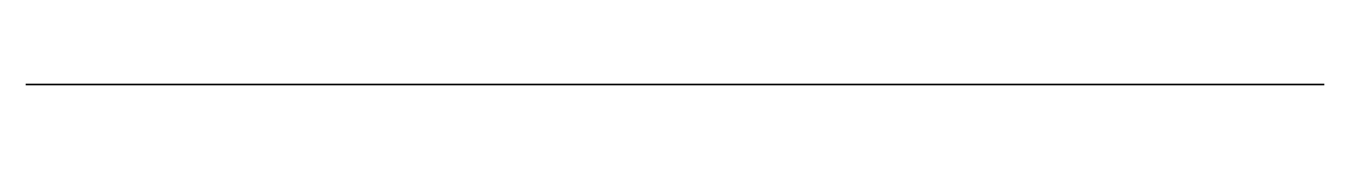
# Model space of a CAD drawing. Header units: millimetres. Extents: x 45.6 to 62.8, y 0 to 0.
import ezdxf

# ---------------------------------------------------------------- set-up
doc = ezdxf.new("R2010")
doc.units = ezdxf.units.MM
doc.layers.get('0').update_dxf_attribs({"color": 194, "true_color": 0x551cb1})

msp = doc.modelspace()

# ---------------------------------------------------------------- linework, layer by layer
at = {"color": 121, "true_color": 0xa6e5e5}
msp.add_polyline3d([(58.004, 0, 46.99), (58.004, 0, 48.118), (58.294, 0, 48.154), (58.578, 0, 48.206), (58.858, 0, 48.276), (59.131, 0, 48.363), (59.397, 0, 48.466), (59.656, 0, 48.585), (59.907, 0, 48.719), (60.148, 0, 48.868), (60.381, 0, 49.032), (60.603, 0, 49.209), (60.814, 0, 49.4), (61.013, 0, 49.605), (61.2, 0, 49.822), (61.374, 0, 50.051), (61.535, 0, 50.292), (61.681, 0, 50.544), (61.811, 0, 50.805), (61.924, 0, 51.072), (62.019, 0, 51.344), (62.097, 0, 51.619), (62.158, 0, 51.898), (62.202, 0, 52.18), (62.228, 0, 52.463), (62.236, 0, 52.747), (62.228, 0, 53.031), (62.202, 0, 53.314), (62.158, 0, 53.595), (62.097, 0, 53.874), (62.019, 0, 54.15), (61.924, 0, 54.422), (61.811, 0, 54.688), (61.681, 0, 54.949), (61.535, 0, 55.202), (61.374, 0, 55.443), (61.2, 0, 55.672), (61.013, 0, 55.889), (60.814, 0, 56.093), (60.603, 0, 56.284), (60.381, 0, 56.462), (60.148, 0, 56.626), (59.907, 0, 56.775), (59.656, 0, 56.909), (59.397, 0, 57.028), (59.131, 0, 57.131), (58.858, 0, 57.217), (58.578, 0, 57.287), (58.294, 0, 57.34), (58.004, 0, 57.375), (58.004, 0, 58.812), (58.294, 0, 58.847), (58.578, 0, 58.9), (58.858, 0, 58.97), (59.131, 0, 59.057), (59.397, 0, 59.16), (59.656, 0, 59.278), (59.907, 0, 59.413), (60.148, 0, 59.562), (60.381, 0, 59.725), (60.603, 0, 59.903), (60.814, 0, 60.094), (61.013, 0, 60.298), (61.2, 0, 60.515), (61.374, 0, 60.745), (61.535, 0, 60.986), (61.681, 0, 61.238), (61.811, 0, 61.499), (61.924, 0, 61.766), (62.019, 0, 62.037), (62.097, 0, 62.313), (62.158, 0, 62.592), (62.202, 0, 62.873), (62.228, 0, 63.157), (62.236, 0, 63.441), (62.228, 0, 63.724), (62.202, 0, 64.008), (62.158, 0, 64.289), (62.097, 0, 64.568), (62.019, 0, 64.844), (61.924, 0, 65.115), (61.811, 0, 65.382), (61.681, 0, 65.643), (61.535, 0, 65.895), (61.374, 0, 66.136), (61.2, 0, 66.366), (61.013, 0, 66.583), (60.814, 0, 66.787), (60.603, 0, 66.978), (60.381, 0, 67.156), (60.148, 0, 67.319), (59.907, 0, 67.468), (59.656, 0, 67.603), (59.397, 0, 67.721), (59.131, 0, 67.824), (58.858, 0, 67.911), (58.578, 0, 67.981), (58.294, 0, 68.034), (58.004, 0, 68.069), (62.792, 0, 71.798), (62.792, 0, 96.379), (59.224, 0, 97.542), (52.478, 0, 111.421), (51.189, 0, 130.828), (45.576, 0, 130.828), (45.576, 0, 95.212), (47.653, 0, 93.05), (47.653, 0, 40.359), (45.576, 0, 38.339), (45.576, 0, 0.917), (62.814, 0, 0.917), (62.814, 0, 34.206), (58.004, 0, 37.733), (58.294, 0, 37.768), (58.578, 0, 37.821), (58.858, 0, 37.891), (59.131, 0, 37.977), (59.397, 0, 38.08), (59.656, 0, 38.199), (59.907, 0, 38.333), (60.148, 0, 38.482), (60.381, 0, 38.646), (60.603, 0, 38.824), (60.814, 0, 39.015), (61.013, 0, 39.219), (61.2, 0, 39.436), (61.374, 0, 39.665), (61.535, 0, 39.906), (61.681, 0, 40.159), (61.811, 0, 40.42), (61.924, 0, 40.686), (62.019, 0, 40.958), (62.097, 0, 41.234), (62.158, 0, 41.513), (62.202, 0, 41.794), (62.228, 0, 42.077), (62.236, 0, 42.361), (62.228, 0, 42.645), (62.202, 0, 42.928), (62.158, 0, 43.21), (62.097, 0, 43.489), (62.019, 0, 43.765), (61.924, 0, 44.036), (61.811, 0, 44.303), (61.681, 0, 44.564), (61.535, 0, 44.816), (61.374, 0, 45.057), (61.2, 0, 45.286), (61.013, 0, 45.503), (60.814, 0, 45.708), (60.603, 0, 45.899), (60.381, 0, 46.076), (60.148, 0, 46.24), (59.907, 0, 46.389), (59.656, 0, 46.523), (59.397, 0, 46.642), (59.131, 0, 46.745), (58.858, 0, 46.832), (58.578, 0, 46.902), (58.294, 0, 46.954)], close=True, dxfattribs=at)

doc.saveas('drawing.dxf')
